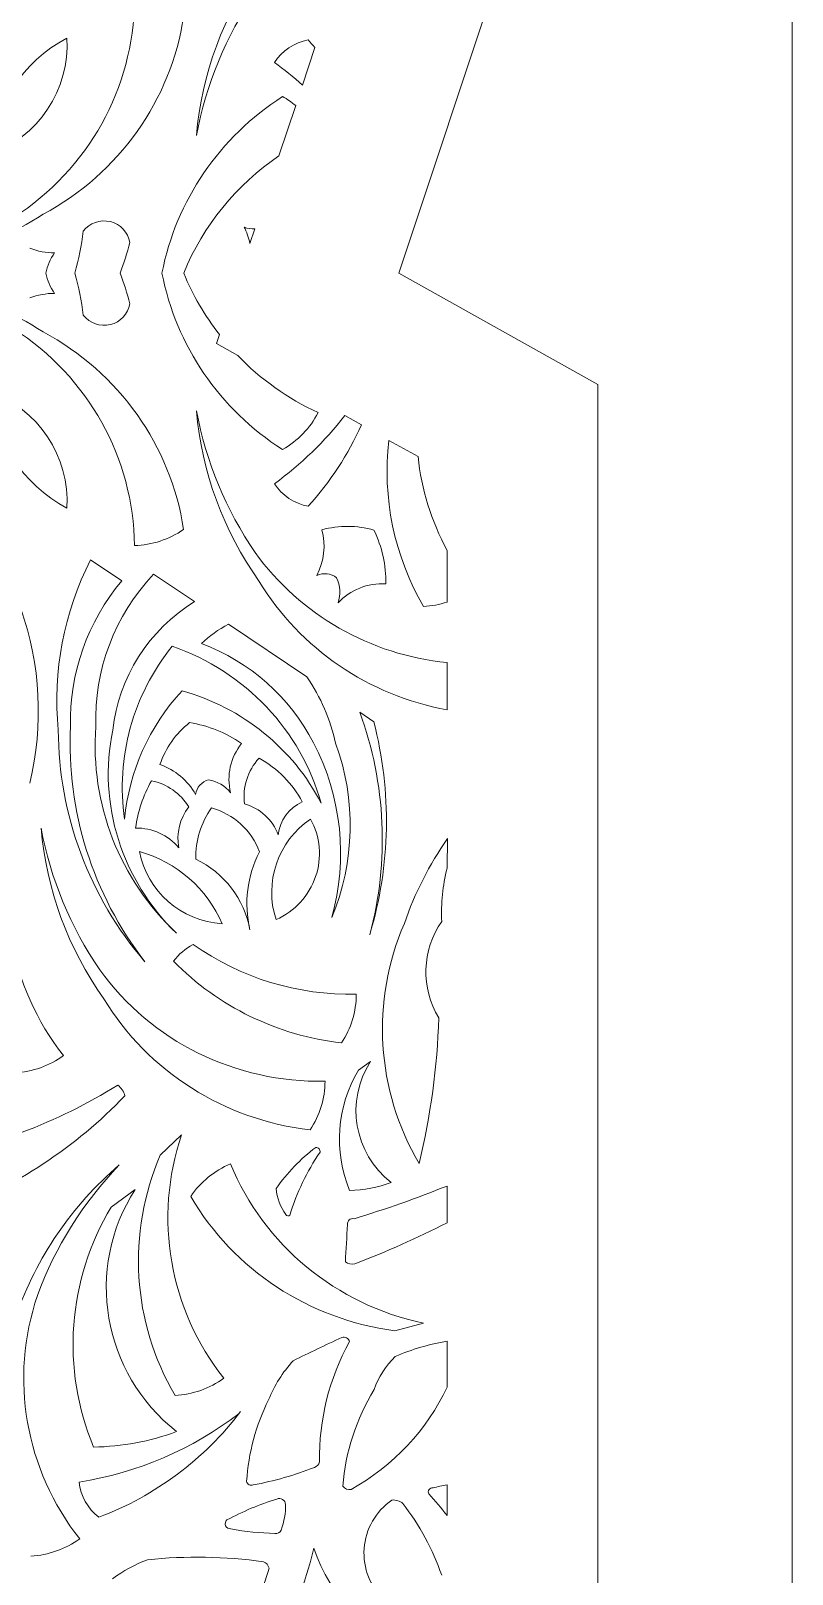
# Model space of a CAD drawing. Header units: millimetres. Extents: x -388 to 390, y -1187 to 1583.
# Drawn here: x 135 to 388, y -569 to -57 of the extents above; entities that cross this region are included whole.
import ezdxf

# ---------------------------------------------------------------- set-up
doc = ezdxf.new("R2010")
doc.units = ezdxf.units.MM
doc.header["$MEASUREMENT"] = 0
doc.layers.add('Livello 1', color=7, linetype='Continuous')

msp = doc.modelspace()

# ---------------------------------------------------------------- linework, layer by layer
at = {"layer": 'Livello 1', "color": 2, "lineweight": 9}
msp.add_open_spline([(-388, -1049.5), (-388, -1049.5), (388, -1049.5), (388, -1049.5), (388, -1049.5), (388, -1049.5), (388, 1049.5), (388, 1049.5), (388, 1049.5), (388, 1049.5), (-388, 1049.5), (-388, 1049.5), (-388, 1049.5), (-388, 1049.5), (-388, -1049.5), (-388, -1049.5)], degree=3, knots=[0, 0, 0, 0, 0.2, 0.2, 0.2, 0.2, 0.4, 0.4, 0.4, 0.4, 0.6, 0.6, 0.6, 0.6, 1, 1, 1, 1], dxfattribs=at)
at = {"layer": 'Livello 1', "color": 177, "lineweight": 9}
for points in [[(388, 985.5001), (388, 985.5001), (388, -1014.5), (388, -1014.5)], [(190.3671, -91.8174), (192.1221, -71.4797), (199.3152, -51.9521), (211.2237, -35.1965)], [(190.3671, -91.8174), (193.4998, -74.9897), (200.1351, -58.9722), (209.8605, -44.7602)], [(169.7943, -47.0948), (169.5022, -76.1006), (154.4896, -103.065), (129.7433, -119.0312)], [(186.1156, -52.43), (181.8866, -80.1937), (164.669, -104.4389), (139.5537, -117.9973)], [(121.4641, -98.4257), (122.9836, -82.0584), (132.6836, -67.4887), (147.3687, -59.5161)], [(147.3687, -59.5161), (148.3942, -76.6438), (137.8881, -92.4242), (121.4641, -98.4257)], [(216.2154, -67.6043), (218.7732, -63.7262), (222.8299, -61.0305), (227.4566, -60.1346)], [(178.937, -137.4999), (183.5906, -113.4873), (198.0247, -92.3407), (218.9448, -78.94)], [(139.5537, -117.9973), (129.5399, -124.3675), (118.6019, -129.2242), (107.1087, -132.4035)], [(152.8301, -123.5719), (152.2676, -128.2833), (151.313, -132.9416), (149.9763, -137.5)], [(168.2323, -127.3097), (167.388, -130.7645), (166.3355, -134.1673), (165.0808, -137.5)], [(143.2861, -130.7797), (140.4964, -130.7772), (137.7319, -130.262), (135.1363, -129.2613)], [(140.3509, -137.4999), (140.8801, -135.0996), (141.8755, -132.8177), (143.2861, -130.7797)], [(140.3509, -137.5001), (140.8801, -139.9004), (141.8755, -142.1823), (143.2861, -144.2203)], [(152.8301, -151.4281), (152.2676, -146.7167), (151.313, -142.0584), (149.9763, -137.5)], [(168.2323, -147.6903), (167.388, -144.2355), (166.3355, -140.8327), (165.0808, -137.5)], [(178.937, -137.5001), (183.5906, -161.5127), (198.0247, -182.6593), (218.9448, -196.06)], [(139.5537, -157.0027), (129.5399, -150.6325), (118.6019, -145.7758), (107.1087, -142.5965)], [(143.2861, -144.2203), (140.4964, -144.2228), (137.7319, -144.738), (135.1363, -145.7387)], [(169.7943, -227.9052), (169.5022, -198.8994), (154.4896, -171.935), (129.7433, -155.9688)], [(186.1156, -222.57), (181.8866, -194.8063), (164.669, -170.5611), (139.5537, -157.0027)], [(121.4641, -176.5743), (122.9836, -192.9416), (132.6836, -207.5113), (147.3687, -215.4839)], [(147.3687, -215.4839), (148.3942, -198.3562), (137.8881, -182.5758), (121.4641, -176.5743)], [(190.3671, -183.1826), (192.1221, -203.5203), (199.3152, -223.0479), (211.2237, -239.8035)], [(190.3671, -183.1826), (193.4998, -200.0103), (200.1351, -216.0278), (209.8605, -230.2398)], [(218.9448, -196.06), (224.0055, -193.1734), (228.0983, -188.9078), (230.724, -183.7836)], [(216.2154, -207.3957), (218.7732, -211.2738), (222.8299, -213.9695), (227.4566, -214.8654)], [(169.7943, -227.9052), (175.6485, -227.7147), (181.3196, -225.861), (186.1156, -222.57)], [(230.3174, -237.8357), (232.7316, -233.1452), (233.3355, -227.7597), (232.0182, -222.6684)], [(249.2625, -222.7789), (243.6401, -221.1506), (237.6618, -221.1122), (232.0182, -222.6684)], [(253.195, -240.6111), (253.2968, -234.4508), (251.9515, -228.3498), (249.2625, -222.7789)], [(155.2677, -232.6571), (146.3511, -250.1039), (142.6335, -269.6548), (144.5402, -289.0726)], [(165.6387, -239.6033), (165.6387, -239.6033), (155.2677, -232.6571), (155.2677, -232.6571)], [(165.6387, -239.6033), (154.164, -253.1378), (148.1124, -270.2953), (148.6131, -287.8749)], [(176.1495, -237.4018), (163.2087, -251.1261), (156.3309, -269.297), (157.0128, -287.9598)], [(189.7162, -246.4883), (189.7162, -246.4883), (176.1495, -237.4018), (176.1495, -237.4018)], [(236.8704, -238.5706), (235.0202, -237.0941), (232.4609, -236.8071), (230.3174, -237.8357)], [(237.3413, -246.9205), (238.2495, -244.1766), (238.0817, -241.2001), (236.8704, -238.5706)], [(253.195, -240.6111), (247.2024, -240.2299), (241.3613, -242.5545), (237.3413, -246.9205)], [(135.0842, -306.6619), (139.7044, -287.486), (138.6582, -267.4198), (132.0677, -248.8037)], [(189.7162, -246.4883), (174.4995, -255.8928), (164.5093, -271.5877), (162.5927, -289.1002)], [(200.9471, -254.0104), (197.6781, -255.723), (194.6754, -257.8835), (192.0299, -260.4262)], [(227.0125, -271.4683), (227.0125, -271.4683), (200.9471, -254.0104), (200.9471, -254.0104)], [(229.1867, -293.315), (221.4321, -278.196), (208.1774, -266.4639), (192.0299, -260.4262)], [(182.3457, -261.2888), (169.2768, -277.4955), (163.5582, -298.2322), (166.5208, -318.6732)], [(231.7567, -313.3958), (224.9755, -289.1691), (206.5265, -269.7134), (182.3457, -261.2888)], [(185.5869, -276.0842), (174.6911, -287.8883), (168.0011, -302.8324), (166.5208, -318.6735)], [(231.7567, -313.3958), (222.369, -295.1923), (205.6274, -281.6627), (185.5869, -276.0842)], [(236.5561, -293.464), (234.834, -285.6046), (231.5949, -278.1392), (227.0125, -271.4683)], [(188.0803, -286.634), (183.5319, -290.255), (180.1231, -295.0616), (178.2478, -300.4983)], [(205.3384, -293.5295), (200.2012, -289.9679), (194.2967, -287.6086), (188.0803, -286.634)], [(247.8626, -356.9784), (254.3897, -332.6277), (253.2361, -306.9141), (244.5537, -283.2168)], [(244.5537, -283.2168), (244.5537, -283.2168), (249.1923, -286.3235), (249.1923, -286.3235)], [(247.8626, -356.9784), (254.7548, -333.967), (255.2139, -309.5677), (249.1923, -286.3235)], [(144.5402, -289.0731), (144.6281, -317.1951), (154.7844, -344.3975), (173.2434, -365.9502)], [(148.6131, -287.8754), (147.2281, -315.9197), (155.9447, -343.5502), (173.2431, -365.9497)], [(157.0128, -287.9601), (155.0377, -313.5679), (164.8549, -338.7005), (183.7813, -356.4887)], [(162.5927, -289.1002), (157.5704, -313.6236), (165.5401, -338.9708), (183.7815, -356.4888)], [(205.3384, -293.5295), (201.6325, -298.1538), (200.2936, -304.1841), (201.7049, -309.8964)], [(235.2375, -351.3006), (240.7175, -331.913), (238.558, -311.2183), (229.1867, -293.315)], [(235.2375, -351.3006), (242.9416, -332.8388), (243.4111, -312.2437), (236.5561, -293.464)], [(190.0772, -310.4381), (187.4854, -305.8392), (183.2851, -302.3098), (178.2478, -300.4983)], [(211.1395, -298.4498), (207.3652, -302.5707), (205.6017, -308.0905), (206.3051, -313.5815)], [(225.4883, -312.9606), (222.2718, -306.845), (217.2797, -301.7966), (211.1395, -298.4498)], [(175.4386, -305.9575), (172.7013, -310.8015), (170.9234, -316.1078), (170.1981, -321.5976)], [(187.7958, -314.581), (185.1327, -310.1037), (180.6316, -306.9627), (175.4386, -305.9575)], [(194.3979, -305.5609), (192.1078, -306.2212), (190.4203, -308.126), (190.0772, -310.4381)], [(201.7049, -309.8965), (199.904, -307.6133), (197.2993, -306.0677), (194.3979, -305.5609)], [(132.2921, -316.3356), (122.9442, -343.8623), (128.1963, -374.1362), (146.3038, -397.101)], [(187.7958, -314.581), (184.8331, -318.4666), (183.6366, -323.3748), (184.4878, -328.1508)], [(195.352, -314.8982), (191.8491, -319.9025), (190.0233, -325.8494), (190.1278, -331.9146)], [(211.2814, -329.5252), (208.676, -322.4315), (202.7516, -316.9916), (195.352, -314.8982)], [(217.4632, -323.8809), (215.6774, -318.8758), (211.5151, -315.0337), (206.3051, -313.5815)], [(225.4883, -312.9606), (221.0321, -314.9605), (217.9826, -319.1103), (217.4632, -323.8809)], [(138.8042, -321.6132), (140.5592, -341.9509), (147.7523, -361.4784), (159.6608, -378.2341)], [(138.8042, -321.6132), (141.9371, -338.4408), (148.5723, -354.4582), (158.2976, -368.6703)], [(184.4878, -328.1508), (180.991, -323.9532), (175.7319, -321.5414), (170.1981, -321.5976)], [(228.2324, -318.6042), (217.372, -326.0911), (212.7293, -339.6073), (216.7634, -351.9941)], [(171.4914, -329.4067), (173.9672, -342.5919), (185.2613, -352.4572), (198.928, -353.3722)], [(198.928, -353.3722), (193.9521, -341.7373), (183.8671, -332.9283), (171.4914, -329.4067)], [(208.1, -355.333), (206.2853, -345.1615), (199.6038, -336.4552), (190.1278, -331.9147)], [(211.2814, -329.5252), (207.1851, -337.5035), (206.06, -346.6301), (208.1, -355.3328)], [(259.343, -353.2194), (248.1829, -379.0777), (249.9837, -408.5503), (264.2128, -432.923)], [(271.7597, -352.5914), (265.107, -362.1547), (264.7253, -374.6258), (270.7813, -384.5616)], [(189.2621, -360.2131), (186.6928, -361.5601), (184.4824, -363.4782), (182.8084, -365.8134)], [(189.2621, -360.2131), (204.9863, -371.3463), (223.9953, -377.1502), (243.3987, -376.7425)], [(182.8084, -365.8134), (197.5909, -380.8772), (217.2645, -390.4435), (238.4608, -392.8745)], [(158.2976, -368.6703), (175.3792, -392.3762), (203.3889, -406.2165), (233.0223, -405.5939)], [(159.6608, -378.2341), (174.2948, -402.3763), (199.5963, -418.4586), (228.0844, -421.7258)], [(238.4608, -392.8745), (241.6718, -388.0802), (243.3874, -382.4748), (243.3987, -376.7425)], [(264.2131, -432.9234), (268.0525, -417.0589), (270.253, -400.8569), (270.7814, -384.5617)], [(130.1085, -402.7919), (135.957, -402.4736), (141.5844, -400.4963), (146.3041, -397.1013)], [(248.0638, -399.079), (239.6635, -412.2403), (242.6136, -429.4662), (254.9398, -439.2278)], [(248.0638, -399.079), (248.0638, -399.079), (244.1158, -401.9744), (244.1158, -401.9744)], [(244.1158, -401.9744), (236.855, -414.0778), (235.7773, -428.8028), (241.2011, -441.7953)], [(98.3227, -431.5227), (121.7919, -427.7993), (144.2324, -419.4088), (164.2596, -406.869)], [(166.6573, -410.4526), (166.2409, -409.0509), (165.406, -407.803), (164.2596, -406.869)], [(228.0844, -421.7258), (231.2954, -416.9315), (233.0111, -411.3263), (233.0223, -405.5939)], [(108.0344, -449.0587), (130.2829, -440.6484), (150.317, -427.4551), (166.6573, -410.4526)], [(185.4369, -423.3887), (176.089, -450.9153), (181.3411, -481.1891), (199.4486, -504.154)], [(185.4369, -423.3887), (185.4369, -423.3887), (178.3831, -430.1409), (178.3831, -430.1409)], [(229.974, -427.5591), (224.8705, -431.4104), (220.4139, -436.0192), (216.7658, -441.2184)], [(231.3602, -429.1553), (226.9779, -435.5692), (223.6189, -442.5984), (221.3982, -450.0015)], [(164.7306, -433.3787), (149.0513, -446.8368), (137.2671, -464.0959), (130.5618, -483.4224)], [(164.7306, -433.3787), (152.7553, -445.8374), (143.5258, -460.5731), (137.6156, -476.6702)], [(178.3831, -430.1409), (167.2232, -455.9992), (169.0239, -485.4718), (183.2531, -509.8444)], [(201.6956, -433.0214), (196.3104, -435.2767), (191.7123, -439.0169), (188.4623, -443.786)], [(201.6956, -433.0214), (212.7162, -459.9491), (236.6988, -479.7499), (265.677, -485.8468)], [(241.2012, -441.7955), (245.8983, -441.7256), (250.5471, -440.8568), (254.9399, -439.228)], [(169.9914, -441.5343), (153.1908, -467.857), (159.0909, -502.3087), (183.7434, -521.8321)], [(169.9914, -441.5343), (169.9914, -441.5343), (162.0956, -447.3252), (162.0956, -447.3252)], [(188.4623, -443.786), (202.6916, -468.1587), (227.7215, -484.643), (256.1513, -488.3649)], [(216.7658, -441.2184), (217.0581, -444.3148), (218.1912, -447.2783), (220.048, -449.8017)], [(162.0956, -447.3252), (147.5738, -471.5321), (145.4183, -500.9818), (156.2661, -526.9671)], [(240.4867, -453.1452), (240.2362, -457.252), (240.0021, -461.3597), (239.7843, -465.4683)], [(239.7843, -465.4683), (240.6382, -466.2259), (241.8359, -466.4887), (242.9386, -466.1605)], [(137.6156, -476.6702), (128.2676, -504.1969), (133.5197, -534.4706), (151.6272, -557.4355)], [(265.677, -485.8468), (265.677, -485.8468), (256.1513, -488.3649), (256.1513, -488.3649)], [(238.6086, -490.5919), (233.1874, -493.1014), (227.8036, -495.6875), (222.4588, -498.3495)], [(241.1201, -491.9929), (234.3882, -504.2251), (230.9788, -517.9442), (231.2183, -531.8357)], [(222.4588, -498.3495), (218.9686, -502.1309), (216.2117, -506.5031), (214.3234, -511.2519)], [(256.342, -496.8929), (253.1974, -499.9985), (250.796, -503.7482), (249.3112, -507.8716)], [(183.2533, -509.8449), (189.1017, -509.5266), (194.7291, -507.5493), (199.4489, -504.1543)], [(214.3234, -511.2519), (210.0922, -519.7183), (207.61, -528.9188), (207.019, -538.3258)], [(249.3112, -507.8716), (243.371, -517.6371), (239.8194, -528.6149), (238.9342, -539.9466)], [(151.4674, -538.5757), (170.8293, -535.5039), (189.0792, -527.678), (204.5112, -515.8294)], [(157.9419, -550.2664), (176.7214, -543.1675), (193.0513, -530.9895), (205.0273, -515.1529)], [(156.2662, -526.9675), (165.6603, -526.8276), (174.958, -525.0899), (183.7436, -521.8323)], [(229.4837, -533.7316), (230.3767, -533.4641), (231.0448, -532.7343), (231.2183, -531.8362)], [(209.1916, -539.5308), (216.1268, -538.2255), (222.9207, -536.2839), (229.4837, -533.7316)], [(151.4674, -538.5757), (151.9174, -543.1702), (154.254, -547.3893), (157.9419, -550.2664)], [(238.9342, -539.9466), (239.5326, -540.8245), (240.6201, -541.2529), (241.6731, -541.0256)], [(273.5, -549.7195), (271.6083, -547.2192), (269.5967, -544.8036), (267.4713, -542.481)], [(273.4999, -539.5292), (271.9403, -539.7902), (270.3903, -540.1094), (268.8532, -540.4862)], [(273.4999, -539.5292), (273.4999, -539.5292), (273.5, -549.7195), (273.5, -549.7195)], [(217.0107, -544.1983), (211.2855, -545.9966), (205.7488, -548.3259), (200.476, -551.1542)], [(218.4405, -554.5139), (219.4523, -551.7784), (219.9673, -548.8909), (219.9619, -545.9818)], [(258.8484, -545.6991), (257.8526, -544.8553), (256.5539, -544.4353), (255.2404, -544.5321)], [(271.7373, -569.464), (268.78, -560.9135), (264.4274, -552.888), (258.8484, -545.6991)], [(135.432, -563.1264), (141.2804, -562.8081), (146.9077, -560.8308), (151.6276, -557.4359)], [(201.7526, -554.0663), (206.5759, -555.035), (211.4837, -555.5439), (216.4073, -555.5856)], [(216.4073, -555.5856), (217.2653, -555.7897), (218.1425, -555.3274), (218.4405, -554.5139)], [(212.6131, -565.0256), (199.8562, -563.2404), (186.9221, -563.0128), (174.1077, -564.348)], [(216.7732, -594.3233), (222.2656, -583.5775), (226.4671, -572.245), (229.2937, -560.5525)], [(229.2937, -560.5525), (234.7676, -576.5823), (247.2463, -589.397), (263.3436, -595.5188)], [(174.1077, -564.348), (169.9692, -565.9157), (166.0721, -568.0361), (162.5269, -570.6487)], [(210.2244, -578.1239), (212.0425, -574.6208), (213.4597, -570.9319), (214.4498, -567.1244)], [(214.4498, -567.1244), (214.2167, -566.1771), (213.5337, -565.3968), (212.6131, -565.0256)]]:
    msp.add_open_spline(points, degree=3, dxfattribs=at)
at = {"layer": 'Livello 1', "color": 242, "lineweight": 9}
msp.add_open_spline([(323.5, -969.5005), (323.5, -969.5005), (-323.5, -969.5005), (-323.5, -969.5005), (-323.5, -969.5005), (-323.5, -969.5005), (-323.5, 969.5005), (-323.5, 969.5005), (-323.5, 969.5005), (-323.5, 969.5005), (323.5, 969.5005), (323.5, 969.5005), (323.5, 969.5005), (323.5, 969.5005), (323.5, 60.8387), (323.5, 60.8387), (323.5, 60.8387), (323.5, 60.8387), (257.4997, -137.4998), (257.4997, -137.4998), (257.4997, -137.4998), (257.4997, -137.4998), (323.5, -174.5014), (323.5, -174.5014), (323.5, -174.5014), (323.5, -174.5014), (323.5, -969.5005), (323.5, -969.5005)], degree=3, knots=[0, 0, 0, 0, 0.125, 0.125, 0.125, 0.125, 0.25, 0.25, 0.25, 0.25, 0.375, 0.375, 0.375, 0.375, 0.5, 0.5, 0.5, 0.5, 0.625, 0.625, 0.625, 0.625, 0.75, 0.75, 0.75, 0.75, 1, 1, 1, 1], dxfattribs=at)
at = {"layer": 'Livello 1', "color": 177, "lineweight": 9}
for points, knots in [([(227.4566, -60.1346), (228.2182, -60.9766), (228.9651, -61.8298), (229.6968, -62.6937), (229.6968, -62.6937), (229.6968, -62.6937), (225.5508, -75.1532), (225.5508, -75.1532), (225.5508, -75.1532), (222.5833, -72.4865), (219.4678, -69.966), (216.2154, -67.6043)], [0, 0, 0, 0, 0.25, 0.25, 0.25, 0.25, 0.5, 0.5, 0.5, 0.5, 1, 1, 1, 1]), ([(218.9448, -78.94), (220.4875, -79.8199), (221.9404, -80.8282), (223.2891, -81.9497), (223.2891, -81.9497), (223.2891, -81.9497), (217.7557, -98.5781), (217.7557, -98.5781), (217.7557, -98.5781), (203.6601, -108.2176), (192.6276, -121.7087), (186.1346, -137.4999)], [0, 0, 0, 0, 0.25, 0.25, 0.25, 0.25, 0.5, 0.5, 0.5, 0.5, 1, 1, 1, 1]), ([(152.8301, -123.5719), (154.9014, -120.8533), (158.4369, -119.6156), (161.8003, -120.4319), (161.8003, -120.4319), (165.1638, -121.2481), (167.6988, -123.9588), (168.2323, -127.3097)], [0, 0, 0, 0, 0.33333333, 0.33333333, 0.33333333, 0.33333333, 1, 1, 1, 1]), ([(206.1878, -122.2234), (207.2997, -122.7569), (208.5236, -122.9364), (209.7023, -122.7796), (209.7023, -122.7796), (209.7023, -122.7796), (208.0878, -127.6315), (208.0878, -127.6315), (208.0878, -127.6315), (207.7038, -125.7608), (207.0704, -123.9382), (206.1878, -122.2234)], [0, 0, 0, 0, 0.25, 0.25, 0.25, 0.25, 0.5, 0.5, 0.5, 0.5, 1, 1, 1, 1]), ([(186.1346, -137.5001), (189.1587, -144.8549), (193.1675, -151.7108), (198.0119, -157.9107), (198.0119, -157.9107), (198.0119, -157.9107), (197.0135, -160.9111), (197.0135, -160.9111), (197.0135, -160.9111), (197.0135, -160.9111), (204.0545, -164.8585), (204.0545, -164.8585), (204.0545, -164.8585), (211.598, -172.6652), (220.6181, -179.1103), (230.724, -183.7836)], [0, 0, 0, 0, 0.2, 0.2, 0.2, 0.2, 0.4, 0.4, 0.4, 0.4, 0.6, 0.6, 0.6, 0.6, 1, 1, 1, 1]), ([(152.8301, -151.4281), (154.9014, -154.1467), (158.4369, -155.3844), (161.8003, -154.5681), (161.8003, -154.5681), (165.1638, -153.7519), (167.6988, -151.0412), (168.2323, -147.6903)], [0, 0, 0, 0, 0.33333333, 0.33333333, 0.33333333, 0.33333333, 1, 1, 1, 1]), ([(216.2154, -207.3957), (225.0915, -200.9505), (232.9451, -193.323), (239.5665, -184.7675), (239.5665, -184.7675), (239.5665, -184.7675), (245.1191, -187.8804), (245.1191, -187.8804), (245.1191, -187.8804), (240.7145, -197.6671), (234.7708, -206.7787), (227.4566, -214.8654)], [0, 0, 0, 0, 0.25, 0.25, 0.25, 0.25, 0.5, 0.5, 0.5, 0.5, 1, 1, 1, 1]), ([(265.7359, -248.0946), (255.8778, -231.209), (251.9851, -211.8749), (254.2349, -192.991), (254.2349, -192.991), (254.2349, -192.991), (263.8761, -198.3962), (263.8761, -198.3962), (263.8761, -198.3962), (265.0562, -209.2059), (268.2977, -219.7716), (273.4999, -229.5147), (273.4999, -229.5147), (273.4999, -229.5147), (273.5, -246.6585), (273.5, -246.6585), (273.5, -246.6585), (271.0004, -247.4642), (268.391, -247.9507), (265.7361, -248.0951)], [0, 0, 0, 0, 0.16666667, 0.16666667, 0.16666667, 0.16666667, 0.33333333, 0.33333333, 0.33333333, 0.33333333, 0.5, 0.5, 0.5, 0.5, 0.66666667, 0.66666667, 0.66666667, 0.66666667, 1, 1, 1, 1]), ([(209.8605, -230.2398), (224.7839, -250.9506), (248.0621, -264.1467), (273.4999, -266.7209), (273.4999, -266.7209), (273.4999, -266.7209), (273.4999, -282.3836), (273.4999, -282.3836), (273.4999, -282.3836), (247.5441, -277.6519), (224.7958, -262.1941), (211.2237, -239.8035)], [0, 0, 0, 0, 0.25, 0.25, 0.25, 0.25, 0.5, 0.5, 0.5, 0.5, 1, 1, 1, 1]), ([(216.7634, -351.9942), (222.9706, -349.2255), (227.7272, -344.0624), (229.9008, -337.7345), (229.9008, -337.7345), (232.0743, -331.4065), (231.4701, -324.48), (228.2324, -318.6042)], [0, 0, 0, 0, 0.33333333, 0.33333333, 0.33333333, 0.33333333, 1, 1, 1, 1]), ([(259.343, -353.2194), (262.8022, -343.2491), (267.6288, -333.7847), (273.6907, -325.0856), (273.6907, -325.0856), (273.6907, -325.0856), (273.4999, -334.9524), (273.4999, -334.9524), (273.4999, -334.9524), (272.0511, -340.7007), (271.4599, -346.6422), (271.7597, -352.5911)], [0, 0, 0, 0, 0.25, 0.25, 0.25, 0.25, 0.5, 0.5, 0.5, 0.5, 1, 1, 1, 1]), ([(231.3602, -429.1553), (231.4201, -428.7584), (231.3023, -428.3555), (231.0368, -428.0498), (231.0368, -428.0498), (230.7713, -427.7441), (230.384, -427.5652), (229.974, -427.5591)], [0, 0, 0, 0, 0.33333333, 0.33333333, 0.33333333, 0.33333333, 1, 1, 1, 1]), ([(242.6918, -451.1944), (253.1292, -448.0539), (263.4097, -444.4397), (273.5, -440.3644), (273.5, -440.3644), (273.5, -440.3644), (273.5, -452.5544), (273.5, -452.5544), (273.5, -452.5544), (263.5724, -457.6225), (253.3706, -462.1648), (242.9386, -466.1605)], [0, 0, 0, 0, 0.25, 0.25, 0.25, 0.25, 0.5, 0.5, 0.5, 0.5, 1, 1, 1, 1]), ([(220.048, -449.8017), (220.1483, -450.0606), (220.3835, -450.2465), (220.6633, -450.288), (220.6633, -450.288), (220.9433, -450.3294), (221.2241, -450.2198), (221.3982, -450.0015)], [0, 0, 0, 0, 0.33333333, 0.33333333, 0.33333333, 0.33333333, 1, 1, 1, 1]), ([(242.6918, -451.1944), (242.1129, -451.0519), (241.4996, -451.2016), (241.0567, -451.5933), (241.0567, -451.5933), (240.6139, -451.985), (240.4001, -452.5672), (240.4867, -453.1452)], [0, 0, 0, 0, 0.33333333, 0.33333333, 0.33333333, 0.33333333, 1, 1, 1, 1]), ([(241.1201, -491.9929), (241.0165, -491.458), (240.6783, -490.9944), (240.195, -490.7248), (240.195, -490.7248), (239.7116, -490.4552), (239.1317, -490.4066), (238.6086, -490.5919)], [0, 0, 0, 0, 0.33333333, 0.33333333, 0.33333333, 0.33333333, 1, 1, 1, 1]), ([(256.342, -496.8929), (261.8308, -494.5297), (267.5942, -492.843), (273.4999, -491.869), (273.4999, -491.869), (273.4999, -491.869), (273.5, -507.0809), (273.5, -507.0809), (273.5, -507.0809), (266.833, -521.2616), (255.7593, -533.1853), (241.6731, -541.0256)], [0, 0, 0, 0, 0.25, 0.25, 0.25, 0.25, 0.5, 0.5, 0.5, 0.5, 1, 1, 1, 1]), ([(207.019, -538.3258), (207.0944, -538.7961), (207.385, -539.2069), (207.8082, -539.4415), (207.8082, -539.4415), (208.2312, -539.6762), (208.7406, -539.7091), (209.1916, -539.5308)], [0, 0, 0, 0, 0.33333333, 0.33333333, 0.33333333, 0.33333333, 1, 1, 1, 1]), ([(268.8532, -540.4862), (268.335, -540.4146), (267.8204, -540.638), (267.5267, -541.062), (267.5267, -541.062), (267.233, -541.4859), (267.2115, -542.0364), (267.4713, -542.481)], [0, 0, 0, 0, 0.33333333, 0.33333333, 0.33333333, 0.33333333, 1, 1, 1, 1]), ([(219.9619, -545.9818), (219.8976, -545.318), (219.5193, -544.7221), (218.9395, -544.3717), (218.9395, -544.3717), (218.3599, -544.0215), (217.646, -543.9573), (217.0107, -544.1983)], [0, 0, 0, 0, 0.33333333, 0.33333333, 0.33333333, 0.33333333, 1, 1, 1, 1]), ([(255.2404, -544.5321), (249.8512, -548.2784), (246.4618, -554.1914), (246.0041, -560.645), (246.0041, -560.645), (245.5463, -567.0986), (248.0684, -573.4132), (252.8769, -577.8523)], [0, 0, 0, 0, 0.33333333, 0.33333333, 0.33333333, 0.33333333, 1, 1, 1, 1]), ([(200.476, -551.1542), (199.9337, -551.6344), (199.7631, -552.3988), (200.0514, -553.0565), (200.0514, -553.0565), (200.3399, -553.7143), (201.0234, -554.12), (201.7526, -554.0663)], [0, 0, 0, 0, 0.33333333, 0.33333333, 0.33333333, 0.33333333, 1, 1, 1, 1])]:
    msp.add_open_spline(points, degree=3, knots=knots, dxfattribs=at)

doc.saveas('drawing.dxf')
